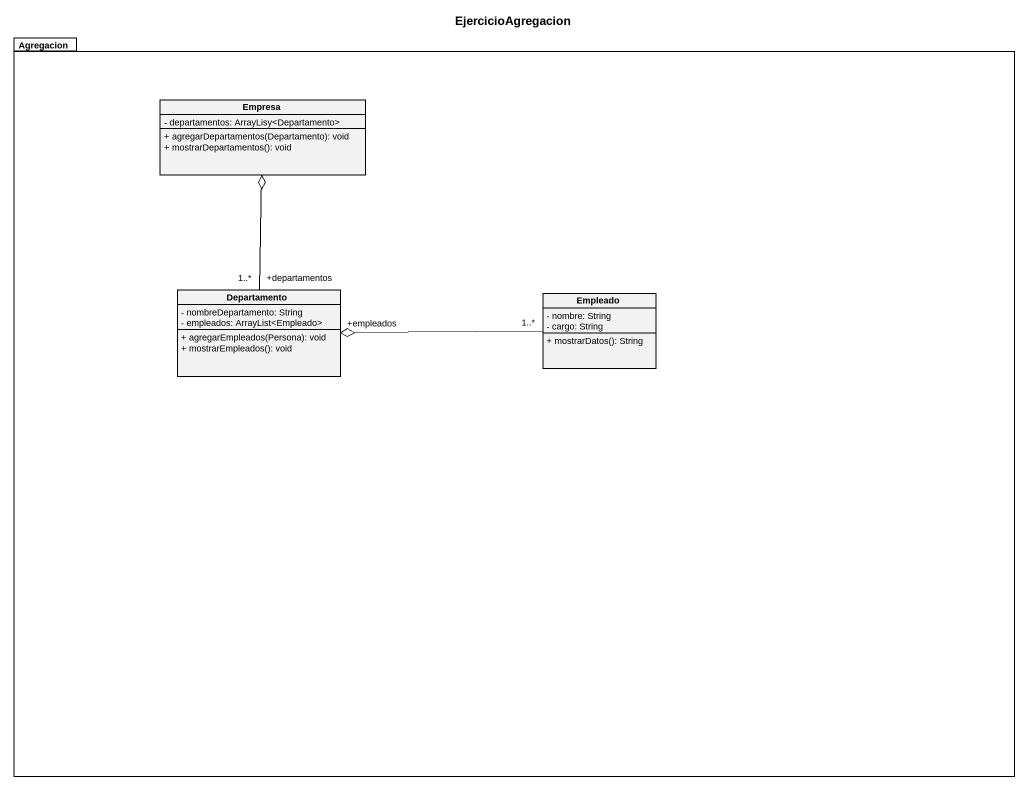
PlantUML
@startuml
title EjercicioAgregacion
hide circle
hide empty members
skinparam classAttributeIconSize 0
package Agregacion {
  class Empresa {
    - departamentos: ArrayLisy<Departamento>
    + agregarDepartamentos(Departamento): void
    + mostrarDepartamentos(): void
  }
  class Departamento {
    - nombreDepartamento: String
    - empleados: ArrayList<Empleado>
    + agregarEmpleados(Persona): void
    + mostrarEmpleados(): void
  }
  class Empleado {
    - nombre: String
    - cargo: String
    + mostrarDatos(): String
  }
}
Departamento "+departamentos\n1..*" -up-o Empresa
Empleado "1..*" -left-o "+empleados" Departamento
@enduml
